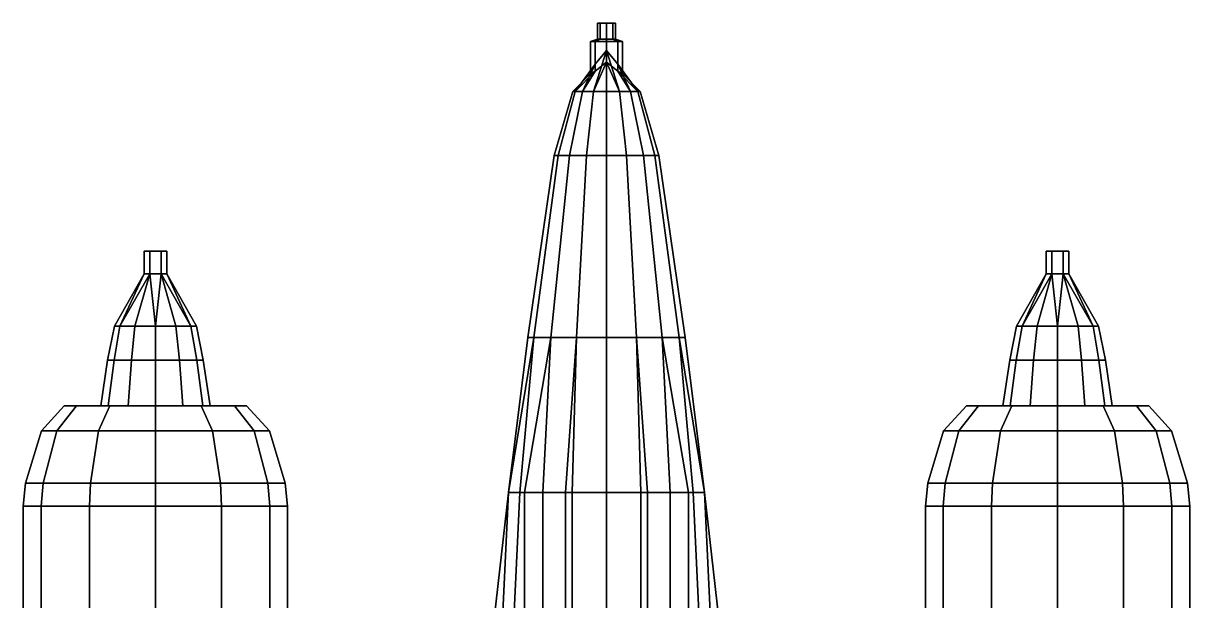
# Model space of a CAD drawing. Header units: millimetres. Extents: x -7.8 to 7.8, y -5.7 to 17.
# Drawn here: x -2.56 to 2.56, y 3.13 to 5.67 of the extents above; entities that cross this region are included whole.
import ezdxf

# ---------------------------------------------------------------- set-up
doc = ezdxf.new("R2010")
doc.units = ezdxf.units.MM
doc.layers.add('wing', color=5, linetype='Continuous')
doc.layers.add('wing2', color=1, linetype='Continuous')

msp = doc.modelspace()

# ---------------------------------------------------------------- linework, layer by layer
for points in [[(-0.0282842712474619, 5.67, -0.03171572875253809), (-0.04, 5.67, -0.05999999999999999), (-0.04, 5.600000000000001, -0.05999999999999999), (-0.0282842712474619, 5.600000000000001, -0.03171572875253809)], [(-0.04, 5.67, -0.05999999999999999), (-0.0282842712474619, 5.67, -0.0882842712474619), (-0.0282842712474619, 5.600000000000001, -0.0882842712474619), (-0.04, 5.600000000000001, -0.05999999999999999)], [(2.449212707644755e-18, 5.67, -0.02), (-0.0282842712474619, 5.67, -0.03171572875253809), (-0.0282842712474619, 5.600000000000001, -0.03171572875253809), (2.449212707644755e-18, 5.600000000000001, -0.02)], [(-0.0282842712474619, 5.67, -0.0882842712474619), (-7.347638122934263e-18, 5.67, -0.1), (-7.347638122934263e-18, 5.600000000000001, -0.1), (-0.0282842712474619, 5.600000000000001, -0.0882842712474619)], [(0.0282842712474619, 5.67, -0.0317157287525381), (2.449212707644755e-18, 5.67, -0.02), (2.449212707644755e-18, 5.600000000000001, -0.02), (0.0282842712474619, 5.600000000000001, -0.0317157287525381)], [(-7.347638122934263e-18, 5.67, -0.1), (0.02828427124746189, 5.67, -0.08828427124746191), (0.02828427124746189, 5.600000000000001, -0.08828427124746191), (-7.347638122934263e-18, 5.600000000000001, -0.1)], [(0.04, 5.67, -0.06), (0.0282842712474619, 5.67, -0.0317157287525381), (0.0282842712474619, 5.600000000000001, -0.0317157287525381), (0.04, 5.600000000000001, -0.06)], [(0.02828427124746189, 5.67, -0.08828427124746191), (0.04, 5.67, -0.06), (0.04, 5.600000000000001, -0.06), (0.02828427124746189, 5.600000000000001, -0.08828427124746191)], [(-0.0282842712474619, 5.599999999999998, -0.03171572875253809), (-0.04, 5.599999999999998, -0.05999999999999998), (-0.07, 5.589999999999998, -0.05999999999999998), (-0.04949747468305832, 5.589999999999998, -0.01050252531694165)], [(-0.04, 5.599999999999998, -0.05999999999999998), (-0.0282842712474619, 5.599999999999998, -0.08828427124746188), (-0.04949747468305834, 5.589999999999998, -0.1094974746830583), (-0.07, 5.589999999999998, -0.05999999999999998)], [(-0.04949747468305832, 5.59, -0.01050252531694166), (-0.07, 5.59, -0.05999999999999999), (-0.07, 5.45, -0.05999999999999999), (-0.04949747468305832, 5.49, -0.01050252531694166)], [(-0.07, 5.59, -0.05999999999999999), (-0.04949747468305834, 5.59, -0.1094974746830583), (-0.04949747468305834, 5.46, -0.1094974746830583), (-0.07, 5.45, -0.05999999999999999)], [(2.449212707644755e-18, 5.599999999999998, -0.01999999999999999), (-0.0282842712474619, 5.599999999999998, -0.03171572875253809), (-0.04949747468305832, 5.589999999999998, -0.01050252531694165), (4.286122238378321e-18, 5.589999999999998, 0.01000000000000001)], [(-0.0282842712474619, 5.599999999999998, -0.08828427124746188), (-7.347638122934263e-18, 5.599999999999998, -0.09999999999999999), (-1.285836671513496e-17, 5.589999999999998, -0.13), (-0.04949747468305834, 5.589999999999998, -0.1094974746830583)], [(4.286122238378321e-18, 5.59, 0.01000000000000001), (-0.04949747468305832, 5.59, -0.01050252531694166), (-0.04949747468305832, 5.49, -0.01050252531694166), (4.286122238378321e-18, 5.55, 0.01000000000000001)], [(-0.04949747468305834, 5.59, -0.1094974746830583), (-1.285836671513496e-17, 5.59, -0.13), (-1.285836671513496e-17, 5.5, -0.13), (-0.04949747468305834, 5.46, -0.1094974746830583)], [(0.0282842712474619, 5.599999999999998, -0.03171572875253809), (2.449212707644755e-18, 5.599999999999998, -0.01999999999999999), (4.286122238378321e-18, 5.589999999999998, 0.01000000000000001), (0.04949747468305833, 5.589999999999998, -0.01050252531694165)], [(-7.347638122934263e-18, 5.599999999999998, -0.09999999999999999), (0.02828427124746189, 5.599999999999998, -0.0882842712474619), (0.04949747468305832, 5.589999999999998, -0.1094974746830583), (-1.285836671513496e-17, 5.589999999999998, -0.13)], [(0.04949747468305833, 5.59, -0.01050252531694167), (4.286122238378321e-18, 5.59, 0.01000000000000001), (4.286122238378321e-18, 5.55, 0.01000000000000001), (0.04949747468305833, 5.49, -0.01050252531694167)], [(-1.285836671513496e-17, 5.59, -0.13), (0.04949747468305832, 5.59, -0.1094974746830583), (0.04949747468305832, 5.46, -0.1094974746830583), (-1.285836671513496e-17, 5.5, -0.13)], [(0.04, 5.599999999999998, -0.05999999999999999), (0.0282842712474619, 5.599999999999998, -0.03171572875253809), (0.04949747468305833, 5.589999999999998, -0.01050252531694165), (0.07, 5.589999999999998, -0.05999999999999999)], [(0.02828427124746189, 5.599999999999998, -0.0882842712474619), (0.04, 5.599999999999998, -0.05999999999999999), (0.07, 5.589999999999998, -0.05999999999999999), (0.04949747468305832, 5.589999999999998, -0.1094974746830583)], [(0.07, 5.59, -0.06), (0.04949747468305833, 5.59, -0.01050252531694167), (0.04949747468305833, 5.49, -0.01050252531694167), (0.07, 5.45, -0.06)], [(0.04949747468305832, 5.59, -0.1094974746830583), (0.07, 5.59, -0.06), (0.07, 5.45, -0.06), (0.04949747468305832, 5.46, -0.1094974746830583)], [(-0.1048992909890244, 5.370000000000001, 0.1348), (-0.05677108719136099, 5.370000000000001, 0.1735), (0, 5.55, 0.01000000000000001), (-0.04949747468305832, 5.49, -0.01050252531694165)], [(-0.05677108719136099, 5.370000000000001, 0.1735), (9.860761315262648e-32, 5.370000000000001, 0.1928500000000001), (6.938893903907228e-18, 5.55, 0.01000000000000001), (0, 5.55, 0.01000000000000001)], [(9.860761315262648e-32, 5.370000000000001, 0.1928500000000001), (0.05677108719136099, 5.370000000000001, 0.1735), (0, 5.55, 0.01000000000000001), (6.938893903907228e-18, 5.55, 0.01000000000000001)], [(0.05677108719136099, 5.370000000000001, 0.1735), (0.1048992909890244, 5.370000000000001, 0.1348), (0.04949747468305835, 5.49, -0.01050252531694162), (0, 5.55, 0.01000000000000001)], [(-0.1483499999999991, 5.370000000000001, -0.01999999999999999), (-0.1370575286480489, 5.370000000000001, 0.07030000000000004), (-0.04949747468305832, 5.49, -0.01050252531694165), (-0.07, 5.45, -0.05999999999999999)], [(-0.1370575286480489, 5.370000000000001, 0.07030000000000004), (-0.1048992909890244, 5.370000000000001, 0.1348), (-0.04949747468305832, 5.49, -0.01050252531694165)], [(-0.05677108719136099, 5.370000000000001, -0.19415), (-0.1048992909890244, 5.370000000000001, -0.15545), (-0.04949747468305835, 5.46, -0.1094974746830583), (-1.387778780781446e-17, 5.5, -0.13)], [(9.860761315262648e-32, 5.370000000000001, -0.20705), (-0.05677108719136099, 5.370000000000001, -0.19415), (-1.387778780781446e-17, 5.5, -0.13), (-1.285836671513496e-17, 5.5, -0.13)], [(0.1048992909890244, 5.370000000000001, -0.15545), (0.05677108719136099, 5.370000000000001, -0.19415), (-1.285836671513496e-17, 5.5, -0.13), (0.04949747468305832, 5.46, -0.1094974746830583)], [(0.05677108719136099, 5.370000000000001, -0.19415), (9.860761315262648e-32, 5.370000000000001, -0.20705), (-1.285836671513496e-17, 5.5, -0.13), (-1.387778780781446e-17, 5.5, -0.13)], [(0.1048992909890244, 5.370000000000001, 0.1348), (0.1370575286480489, 5.370000000000001, 0.07030000000000004), (0.04949747468305832, 5.49, -0.01050252531694168), (0.04949747468305835, 5.49, -0.01050252531694162)], [(0.1370575286480489, 5.370000000000001, 0.07030000000000004), (0.1483499999999991, 5.370000000000001, -0.01999999999999999), (0.07, 5.45, -0.06), (0.04949747468305832, 5.49, -0.01050252531694168)], [(-0.1370575286480489, 5.370000000000001, -0.1038499999999999), (-0.1483499999999991, 5.370000000000001, -0.01999999999999999), (-0.07, 5.45, -0.05999999999999999), (-0.04949747468305835, 5.46, -0.1094974746830583)], [(-0.1048992909890244, 5.370000000000001, -0.15545), (-0.1370575286480489, 5.370000000000001, -0.1038499999999999), (-0.04949747468305835, 5.46, -0.1094974746830583)], [(0.1483499999999991, 5.370000000000001, -0.01999999999999999), (0.1370575286480489, 5.370000000000001, -0.1038499999999999), (0.04949747468305832, 5.46, -0.1094974746830583), (0.07, 5.45, -0.06)], [(0.1370575286480489, 5.370000000000001, -0.1038499999999999), (0.1048992909890244, 5.370000000000001, -0.15545), (0.04949747468305832, 5.46, -0.1094974746830583)], [(-0.1370575286480489, 5.369999999999999, 0.07030000000000004), (-0.1483499999999991, 5.369999999999999, -0.01999999999999999), (-0.2299999999999986, 5.089999999999998, -0.009999999999999953), (-0.2124922924775952, 5.089999999999998, 0.1300000000000001)], [(-0.1483499999999991, 5.369999999999999, -0.01999999999999999), (-0.1370575286480489, 5.369999999999999, -0.1038499999999999), (-0.2124922924775952, 5.089999999999998, -0.14), (-0.2299999999999986, 5.089999999999998, -0.009999999999999953)], [(-0.1370575286480489, 5.369999999999999, -0.1038499999999999), (-0.1048992909890244, 5.369999999999999, -0.15545), (-0.162634559672906, 5.089999999999998, -0.22), (-0.2124922924775952, 5.089999999999998, -0.14)], [(-0.1048992909890244, 5.369999999999999, 0.1348), (-0.1370575286480489, 5.369999999999999, 0.07030000000000004), (-0.2124922924775952, 5.089999999999998, 0.1300000000000001), (-0.162634559672906, 5.089999999999998, 0.23)], [(-0.1048992909890244, 5.369999999999999, -0.15545), (-0.05677108719136099, 5.369999999999999, -0.19415), (-0.08801718944397052, 5.089999999999998, -0.28), (-0.162634559672906, 5.089999999999998, -0.22)], [(-0.05677108719136099, 5.369999999999999, 0.1735), (-0.1048992909890244, 5.369999999999999, 0.1348), (-0.162634559672906, 5.089999999999998, 0.23), (-0.08801718944397052, 5.089999999999998, 0.2900000000000001)], [(-0.05677108719136099, 5.369999999999999, -0.19415), (0, 5.369999999999999, -0.20705), (0, 5.089999999999998, -0.3), (-0.08801718944397052, 5.089999999999998, -0.28)], [(0, 5.369999999999999, 0.1928500000000001), (-0.05677108719136099, 5.369999999999999, 0.1735), (-0.08801718944397052, 5.089999999999998, 0.2900000000000001), (0, 5.089999999999998, 0.3200000000000001)], [(0, 5.369999999999999, -0.20705), (0.05677108719136099, 5.369999999999999, -0.19415), (0.08801718944397052, 5.089999999999998, -0.28), (0, 5.089999999999998, -0.3)], [(0.05677108719136099, 5.369999999999999, 0.1735), (0, 5.369999999999999, 0.1928500000000001), (0, 5.089999999999998, 0.3200000000000001), (0.08801718944397052, 5.089999999999998, 0.2900000000000001)], [(0.05677108719136099, 5.369999999999999, -0.19415), (0.1048992909890244, 5.369999999999999, -0.15545), (0.162634559672906, 5.089999999999998, -0.22), (0.08801718944397052, 5.089999999999998, -0.28)], [(0.1048992909890244, 5.369999999999999, 0.1348), (0.05677108719136099, 5.369999999999999, 0.1735), (0.08801718944397052, 5.089999999999998, 0.2900000000000001), (0.162634559672906, 5.089999999999998, 0.23)], [(0.1048992909890244, 5.369999999999999, -0.15545), (0.1370575286480489, 5.369999999999999, -0.1038499999999999), (0.2124922924775952, 5.089999999999998, -0.14), (0.162634559672906, 5.089999999999998, -0.22)], [(0.1370575286480489, 5.369999999999999, 0.07030000000000004), (0.1048992909890244, 5.369999999999999, 0.1348), (0.162634559672906, 5.089999999999998, 0.23), (0.2124922924775952, 5.089999999999998, 0.1300000000000001)], [(0.1483499999999991, 5.369999999999999, -0.01999999999999999), (0.1370575286480489, 5.369999999999999, 0.07030000000000004), (0.2124922924775952, 5.089999999999998, 0.1300000000000001), (0.2299999999999986, 5.089999999999998, -0.009999999999999953)], [(0.1370575286480489, 5.369999999999999, -0.1038499999999999), (0.1483499999999991, 5.369999999999999, -0.01999999999999999), (0.2299999999999986, 5.089999999999998, -0.009999999999999953), (0.2124922924775952, 5.089999999999998, -0.14)], [(-0.2124922924775952, 5.089999999999998, 0.1300000000000001), (-0.2299999999999986, 5.089999999999998, -0.009999999999999953), (-0.344999999999998, 4.289999999999997, 0.01000000000000006), (-0.3187384387163927, 4.289999999999997, 0.2200000000000001)], [(-0.2299999999999986, 5.089999999999998, -0.009999999999999953), (-0.2124922924775952, 5.089999999999998, -0.14), (-0.3187384387163927, 4.289999999999997, -0.1849999999999999), (-0.344999999999998, 4.289999999999997, 0.01000000000000006)], [(-0.162634559672906, 5.089999999999998, 0.23), (-0.2124922924775952, 5.089999999999998, 0.1300000000000001), (-0.3187384387163927, 4.289999999999997, 0.2200000000000001), (-0.2439518395093589, 4.289999999999997, 0.3700000000000001)], [(-0.2124922924775952, 5.089999999999998, -0.14), (-0.162634559672906, 5.089999999999998, -0.22), (-0.2439518395093589, 4.289999999999997, -0.305), (-0.3187384387163927, 4.289999999999997, -0.1849999999999999)], [(-0.08801718944397052, 5.089999999999998, 0.2900000000000001), (-0.162634559672906, 5.089999999999998, 0.23), (-0.2439518395093589, 4.289999999999997, 0.3700000000000001), (-0.1320257841659558, 4.289999999999997, 0.4600000000000002)], [(-0.162634559672906, 5.089999999999998, -0.22), (-0.08801718944397052, 5.089999999999998, -0.28), (-0.1320257841659558, 4.289999999999997, -0.395), (-0.2439518395093589, 4.289999999999997, -0.305)], [(0, 5.089999999999998, 0.3200000000000001), (-0.08801718944397052, 5.089999999999998, 0.2900000000000001), (-0.1320257841659558, 4.289999999999997, 0.4600000000000002), (0, 4.289999999999997, 0.5050000000000002)], [(-0.08801718944397052, 5.089999999999998, -0.28), (0, 5.089999999999998, -0.3), (0, 4.289999999999997, -0.425), (-0.1320257841659558, 4.289999999999997, -0.395)], [(0.08801718944397052, 5.089999999999998, 0.2900000000000001), (0, 5.089999999999998, 0.3200000000000001), (0, 4.289999999999997, 0.5050000000000002), (0.1320257841659558, 4.289999999999997, 0.4600000000000002)], [(0, 5.089999999999998, -0.3), (0.08801718944397052, 5.089999999999998, -0.28), (0.1320257841659558, 4.289999999999997, -0.395), (0, 4.289999999999997, -0.425)], [(0.162634559672906, 5.089999999999998, 0.23), (0.08801718944397052, 5.089999999999998, 0.2900000000000001), (0.1320257841659558, 4.289999999999997, 0.4600000000000002), (0.2439518395093589, 4.289999999999997, 0.3700000000000001)], [(0.08801718944397052, 5.089999999999998, -0.28), (0.162634559672906, 5.089999999999998, -0.22), (0.2439518395093589, 4.289999999999997, -0.305), (0.1320257841659558, 4.289999999999997, -0.395)], [(0.2124922924775952, 5.089999999999998, 0.1300000000000001), (0.162634559672906, 5.089999999999998, 0.23), (0.2439518395093589, 4.289999999999997, 0.3700000000000001), (0.3187384387163927, 4.289999999999997, 0.2200000000000001)], [(0.162634559672906, 5.089999999999998, -0.22), (0.2124922924775952, 5.089999999999998, -0.14), (0.3187384387163927, 4.289999999999997, -0.1849999999999999), (0.2439518395093589, 4.289999999999997, -0.305)], [(0.2299999999999986, 5.089999999999998, -0.009999999999999953), (0.2124922924775952, 5.089999999999998, 0.1300000000000001), (0.3187384387163927, 4.289999999999997, 0.2200000000000001), (0.344999999999998, 4.289999999999997, 0.01000000000000006)], [(0.2124922924775952, 5.089999999999998, -0.14), (0.2299999999999986, 5.089999999999998, -0.009999999999999953), (0.344999999999998, 4.289999999999997, 0.01000000000000006), (0.3187384387163927, 4.289999999999997, -0.1849999999999999)], [(-0.3187384387163927, 4.289999999999997, 0.2200000000000001), (-0.344999999999998, 4.289999999999997, 0.01000000000000006), (-0.4299999999999979, 3.610000000000001, 0.1000000000000001), (-0.379999999999999, 3.610000000000001, 0.3100000000000001)], [(-0.344999999999998, 4.289999999999997, 0.01000000000000006), (-0.3187384387163927, 4.289999999999997, -0.1849999999999999), (-0.4299999999999979, 3.610000000000001, -0.21), (-0.4299999999999979, 3.610000000000001, 0.1000000000000001)], [(-0.3187384387163927, 4.289999999999997, -0.1849999999999999), (-0.2439518395093589, 4.289999999999997, -0.305), (-0.3599999999999994, 3.610000000000001, -0.4299999999999999), (-0.4299999999999979, 3.610000000000001, -0.21)], [(-0.2439518395093589, 4.289999999999997, 0.3700000000000001), (-0.3187384387163927, 4.289999999999997, 0.2200000000000001), (-0.379999999999999, 3.610000000000001, 0.3100000000000001), (-0.2799999999999994, 3.610000000000001, 0.48)], [(-0.2439518395093589, 4.289999999999997, -0.305), (-0.1320257841659558, 4.289999999999997, -0.395), (-0.1799999999999979, 3.610000000000001, -0.53), (-0.3599999999999994, 3.610000000000001, -0.4299999999999999)], [(-0.1320257841659558, 4.289999999999997, 0.4600000000000002), (-0.2439518395093589, 4.289999999999997, 0.3700000000000001), (-0.2799999999999994, 3.610000000000001, 0.48), (-0.1499999999999986, 3.610000000000001, 0.55)], [(-0.1320257841659558, 4.289999999999997, -0.395), (0, 4.289999999999997, -0.425), (1.77635683940025e-15, 3.610000000000001, -0.56), (-0.1799999999999979, 3.610000000000001, -0.53)], [(0, 4.289999999999997, 0.5050000000000002), (-0.1320257841659558, 4.289999999999997, 0.4600000000000002), (-0.1499999999999986, 3.610000000000001, 0.55), (1.77635683940025e-15, 3.610000000000001, 0.5700000000000001)], [(0.1320257841659558, 4.289999999999997, 0.4600000000000002), (0, 4.289999999999997, 0.5050000000000002), (1.77635683940025e-15, 3.610000000000001, 0.5700000000000001), (0.1500000000000022, 3.610000000000001, 0.55)], [(0, 4.289999999999997, -0.425), (0.1320257841659558, 4.289999999999997, -0.395), (0.1800000000000015, 3.610000000000001, -0.53), (1.77635683940025e-15, 3.610000000000001, -0.56)], [(0.2439518395093589, 4.289999999999997, 0.3700000000000001), (0.1320257841659558, 4.289999999999997, 0.4600000000000002), (0.1500000000000022, 3.610000000000001, 0.55), (0.280000000000003, 3.610000000000001, 0.48)], [(0.1320257841659558, 4.289999999999997, -0.395), (0.2439518395093589, 4.289999999999997, -0.305), (0.360000000000003, 3.610000000000001, -0.4299999999999999), (0.1800000000000015, 3.610000000000001, -0.53)], [(0.3187384387163927, 4.289999999999997, 0.2200000000000001), (0.2439518395093589, 4.289999999999997, 0.3700000000000001), (0.280000000000003, 3.610000000000001, 0.48), (0.3800000000000026, 3.610000000000001, 0.3100000000000001)], [(0.2439518395093589, 4.289999999999997, -0.305), (0.3187384387163927, 4.289999999999997, -0.1849999999999999), (0.4300000000000015, 3.610000000000001, -0.21), (0.360000000000003, 3.610000000000001, -0.4299999999999999)], [(0.344999999999998, 4.289999999999997, 0.01000000000000006), (0.3187384387163927, 4.289999999999997, 0.2200000000000001), (0.3800000000000026, 3.610000000000001, 0.3100000000000001), (0.4300000000000015, 3.610000000000001, 0.1000000000000001)], [(0.3187384387163927, 4.289999999999997, -0.1849999999999999), (0.344999999999998, 4.289999999999997, 0.01000000000000006), (0.4300000000000015, 3.610000000000001, 0.1000000000000001), (0.4300000000000015, 3.610000000000001, -0.21)], [(-0.5, 2.990000000000002, 0.08000000000000007), (-0.4100000000000001, 2.990000000000002, 0.4499999999999998), (-0.379999999999999, 3.610000000000001, 0.3100000000000001), (-0.4299999999999979, 3.610000000000001, 0.1000000000000001)], [(-0.4600000000000009, 2.990000000000002, -0.43), (-0.5, 2.990000000000002, 0.08000000000000007), (-0.4299999999999979, 3.610000000000001, 0.1000000000000001), (-0.4299999999999979, 3.610000000000001, -0.21)], [(-0.3600000000000012, 2.990000000000002, -0.5500000000000002), (-0.4600000000000009, 2.990000000000002, -0.43), (-0.4299999999999979, 3.610000000000001, -0.21), (-0.3599999999999994, 3.610000000000001, -0.4299999999999999)], [(-0.4100000000000001, 2.990000000000002, 0.4499999999999998), (-0.2800000000000011, 2.990000000000002, 0.7000000000000001), (-0.2799999999999994, 3.610000000000001, 0.48), (-0.379999999999999, 3.610000000000001, 0.3100000000000001)], [(-0.1799999999999997, 2.990000000000002, -0.66), (-0.3600000000000012, 2.990000000000002, -0.5500000000000002), (-0.3599999999999994, 3.610000000000001, -0.4299999999999999), (-0.1799999999999979, 3.610000000000001, -0.53)], [(-0.2800000000000011, 2.990000000000002, 0.7000000000000001), (-0.1500000000000004, 2.990000000000002, 0.8200000000000001), (-0.1499999999999986, 3.610000000000001, 0.55), (-0.2799999999999994, 3.610000000000001, 0.48)], [(6.123031769111886e-17, 2.990000000000002, -0.68), (-0.1799999999999997, 2.990000000000002, -0.66), (-0.1799999999999979, 3.610000000000001, -0.53), (1.837587157091369e-15, 3.610000000000001, -0.56)], [(-0.1500000000000004, 2.990000000000002, 0.8200000000000001), (0, 2.990000000000002, 0.86), (1.837587157091369e-15, 3.610000000000001, 0.5700000000000001), (-0.1499999999999986, 3.610000000000001, 0.55)], [(1.837587157091369e-15, 3.610000000000001, -0.56), (0.1800000000000015, 3.610000000000001, -0.53), (0.1799999999999998, 2.990000000000002, -0.66), (6.123031769111886e-17, 2.990000000000002, -0.68)], [(0.1500000000000022, 3.610000000000001, 0.55), (1.837587157091369e-15, 3.610000000000001, 0.5700000000000001), (0, 2.990000000000002, 0.86), (0.1500000000000004, 2.990000000000002, 0.8200000000000001)], [(0.280000000000003, 3.610000000000001, 0.48), (0.1500000000000022, 3.610000000000001, 0.55), (0.1500000000000004, 2.990000000000002, 0.8200000000000001), (0.2800000000000012, 2.990000000000002, 0.7000000000000001)], [(0.1800000000000015, 3.610000000000001, -0.53), (0.360000000000003, 3.610000000000001, -0.4299999999999999), (0.3600000000000013, 2.990000000000002, -0.5500000000000002), (0.1799999999999998, 2.990000000000002, -0.66)], [(0.3800000000000026, 3.610000000000001, 0.3100000000000001), (0.280000000000003, 3.610000000000001, 0.48), (0.2800000000000012, 2.990000000000002, 0.7000000000000001), (0.4100000000000003, 2.990000000000002, 0.4499999999999998)], [(0.360000000000003, 3.610000000000001, -0.4299999999999999), (0.4300000000000015, 3.610000000000001, -0.21), (0.460000000000001, 2.990000000000002, -0.43), (0.3600000000000013, 2.990000000000002, -0.5500000000000002)], [(0.4300000000000015, 3.610000000000001, 0.1000000000000001), (0.3800000000000026, 3.610000000000001, 0.3100000000000001), (0.4100000000000003, 2.990000000000002, 0.4499999999999998), (0.5000000000000001, 2.990000000000002, 0.08000000000000007)], [(0.4300000000000015, 3.610000000000001, -0.21), (0.4300000000000015, 3.610000000000001, 0.1000000000000001), (0.5000000000000001, 2.990000000000002, 0.08000000000000007), (0.460000000000001, 2.990000000000002, -0.43)]]:
    msp.add_3dface(points)
at = {"layer": 'wing'}
for points in [[(1.955, 4.67, -0.1966987298107785), (1.93, 4.67, -0.2400000000000002), (1.93, 4.57, -0.2400000000000002), (1.955, 4.57, -0.1966987298107785)], [(1.93, 4.67, -0.2400000000000002), (1.955, 4.67, -0.2833012701892219), (1.955, 4.57, -0.2833012701892219), (1.93, 4.57, -0.2400000000000002)], [(2.03, 4.67, -0.2400000000000002), (1.93, 4.67, -0.2400000000000002), (1.955, 4.67, -0.1966987298107785), (2.005, 4.67, -0.1966987298107785)], [(2.005, 4.67, -0.2833012701892224), (1.955, 4.67, -0.2833012701892224), (1.93, 4.67, -0.2400000000000002), (2.03, 4.67, -0.2400000000000002)], [(2.005, 4.67, -0.1966987298107785), (1.955, 4.67, -0.1966987298107785), (1.955, 4.57, -0.1966987298107785), (2.005, 4.57, -0.1966987298107785)], [(1.955, 4.67, -0.2833012701892219), (2.005, 4.67, -0.2833012701892224), (2.005, 4.57, -0.2833012701892224), (1.955, 4.57, -0.2833012701892219)], [(2.03, 4.67, -0.2400000000000002), (2.005, 4.67, -0.1966987298107785), (2.005, 4.57, -0.1966987298107785), (2.03, 4.57, -0.2400000000000002)], [(2.005, 4.67, -0.2833012701892224), (2.03, 4.67, -0.2400000000000002), (2.03, 4.57, -0.2400000000000002), (2.005, 4.57, -0.2833012701892224)], [(1.824115427318802, 4.34, -0.3300000000000001), (1.8, 4.34, -0.2400000000000002), (1.93, 4.57, -0.2400000000000002)], [(1.8, 4.34, -0.2400000000000002), (1.824115427318802, 4.34, -0.1500000000000004), (1.955000000000001, 4.57, -0.1966987298107785), (1.93, 4.57, -0.2400000000000002)], [(1.824115427318801, 4.34, -0.1500000000000004), (1.89, 4.34, -0.0841154273188014), (1.955, 4.57, -0.1966987298107785)], [(1.89, 4.34, -0.395884572681199), (1.824115427318801, 4.34, -0.3300000000000001), (1.93, 4.57, -0.2400000000000002), (1.955, 4.57, -0.2833012701892219)], [(1.89, 4.34, -0.0841154273188014), (1.98, 4.34, -0.0600000000000005), (2.005, 4.57, -0.1966987298107785), (1.955, 4.57, -0.1966987298107785)], [(1.98, 4.34, -0.4200000000000004), (1.89, 4.34, -0.395884572681199), (1.955, 4.57, -0.2833012701892219)], [(2.07, 4.34, -0.3958845726811986), (1.98, 4.34, -0.4199999999999995), (1.955, 4.57, -0.2833012701892215), (2.005, 4.57, -0.2833012701892215)], [(1.98, 4.34, -0.0600000000000005), (2.07, 4.34, -0.08411542731880184), (2.005, 4.57, -0.1966987298107785)], [(2.135884572681199, 4.34, -0.3299999999999996), (2.07, 4.34, -0.3958845726811986), (2.005, 4.57, -0.2833012701892215)], [(2.159999999999999, 4.34, -0.2400000000000002), (2.135884572681198, 4.34, -0.3300000000000001), (2.004999999999999, 4.57, -0.2833012701892219), (2.029999999999999, 4.57, -0.2400000000000002)], [(2.07, 4.34, -0.08411542731880184), (2.135884572681198, 4.34, -0.1500000000000008), (2.03, 4.57, -0.2400000000000002), (2.005, 4.57, -0.1966987298107785)], [(2.135884572681198, 4.34, -0.1500000000000004), (2.159999999999999, 4.34, -0.2400000000000002), (2.029999999999999, 4.57, -0.2400000000000002)], [(1.798134665205268, 4.19, -0.3450000000000002), (1.77, 4.19, -0.2400000000000002), (1.8, 4.34, -0.2400000000000002), (1.824115427318801, 4.34, -0.3300000000000001)], [(1.77, 4.19, -0.2400000000000002), (1.798134665205268, 4.19, -0.1350000000000002), (1.824115427318801, 4.34, -0.1500000000000004), (1.8, 4.34, -0.2400000000000002)], [(1.875, 4.19, -0.4218653347947323), (1.798134665205268, 4.19, -0.3450000000000002), (1.824115427318801, 4.34, -0.3300000000000001), (1.89, 4.34, -0.395884572681199)], [(1.798134665205268, 4.19, -0.1350000000000002), (1.875, 4.19, -0.05813466520526811), (1.89, 4.34, -0.0841154273188014), (1.824115427318801, 4.34, -0.1500000000000004)], [(1.98, 4.19, -0.4500000000000002), (1.875, 4.19, -0.4218653347947323), (1.89, 4.34, -0.395884572681199), (1.98, 4.34, -0.4200000000000004)], [(1.875, 4.19, -0.05813466520526811), (1.98, 4.19, -0.03000000000000025), (1.98, 4.34, -0.0600000000000005), (1.89, 4.34, -0.0841154273188014)], [(2.085, 4.19, -0.4218653347947323), (1.98, 4.19, -0.4500000000000002), (1.98, 4.34, -0.4200000000000004), (2.07, 4.34, -0.395884572681199)], [(1.98, 4.19, -0.03000000000000025), (2.085, 4.19, -0.05813466520526811), (2.07, 4.34, -0.0841154273188014), (1.98, 4.34, -0.0600000000000005)], [(2.161865334794732, 4.19, -0.3450000000000002), (2.085, 4.19, -0.4218653347947323), (2.07, 4.34, -0.395884572681199), (2.135884572681199, 4.34, -0.3300000000000001)], [(2.085, 4.19, -0.05813466520526811), (2.161865334794732, 4.19, -0.1350000000000002), (2.135884572681199, 4.34, -0.1500000000000004), (2.07, 4.34, -0.0841154273188014)], [(2.19, 4.19, -0.2400000000000002), (2.161865334794732, 4.19, -0.3450000000000002), (2.135884572681199, 4.34, -0.3300000000000001), (2.16, 4.34, -0.2400000000000002)], [(2.161865334794732, 4.19, -0.1350000000000002), (2.19, 4.19, -0.2400000000000002), (2.16, 4.34, -0.2400000000000002), (2.135884572681199, 4.34, -0.1500000000000004)], [(1.798134665205268, 4.19, -0.1350000000000002), (1.77, 4.19, -0.2400000000000002), (1.74, 3.99, -0.2400000000000002), (1.772153903091735, 3.99, -0.1200000000000001)], [(1.77, 4.19, -0.2400000000000002), (1.798134665205268, 4.19, -0.3450000000000002), (1.772153903091735, 3.99, -0.3599999999999999), (1.74, 3.99, -0.2400000000000002)], [(1.875, 4.19, -0.05813466520526811), (1.798134665205268, 4.19, -0.1350000000000002), (1.772153903091735, 3.99, -0.1200000000000001), (1.86, 3.99, -0.03215390309173483)], [(1.798134665205268, 4.19, -0.3450000000000002), (1.875, 4.19, -0.4218653347947323), (1.86, 3.99, -0.4478460969082656), (1.772153903091735, 3.99, -0.3599999999999999)], [(1.98, 4.19, -0.03000000000000025), (1.875, 4.19, -0.05813466520526811), (1.86, 3.99, -0.03215390309173483), (1.98, 3.99)], [(1.875, 4.19, -0.4218653347947323), (1.98, 4.19, -0.4500000000000002), (1.98, 3.99, -0.4800000000000004), (1.86, 3.99, -0.4478460969082656)], [(2.085, 4.19, -0.05813466520526811), (1.98, 4.19, -0.03000000000000025), (1.98, 3.99), (2.1, 3.99, -0.03215390309173483)], [(1.98, 4.19, -0.4500000000000002), (2.085, 4.19, -0.4218653347947323), (2.1, 3.99, -0.4478460969082656), (1.98, 3.99, -0.4800000000000004)], [(2.161865334794732, 4.19, -0.1350000000000002), (2.085, 4.19, -0.05813466520526811), (2.1, 3.99, -0.03215390309173483), (2.187846096908265, 3.99, -0.1200000000000001)], [(2.085, 4.19, -0.4218653347947323), (2.161865334794732, 4.19, -0.3450000000000002), (2.187846096908265, 3.99, -0.3600000000000003), (2.1, 3.99, -0.4478460969082656)], [(2.19, 4.19, -0.2400000000000002), (2.161865334794732, 4.19, -0.1350000000000002), (2.187846096908265, 3.99, -0.1200000000000001), (2.22, 3.99, -0.2400000000000002)], [(2.161865334794732, 4.19, -0.3450000000000002), (2.19, 4.19, -0.2400000000000002), (2.22, 3.99, -0.2400000000000002), (2.187846096908265, 3.99, -0.3600000000000003)], [(1.58, 3.99, -0.2400000000000002), (1.633589838486224, 3.99, -0.4400000000000004), (1.546987298107781, 3.88, -0.4900000000000002), (1.48, 3.88, -0.2400000000000002)], [(1.633589838486224, 3.99, -0.04000000000000048), (1.58, 3.99, -0.2400000000000002), (1.48, 3.88, -0.2400000000000002), (1.546987298107781, 3.88, 0.009999999999999343)], [(1.633589838486224, 3.99, -0.4400000000000004), (1.78, 3.99, -0.586410161513776), (1.73, 3.88, -0.6730127018922198), (1.546987298107781, 3.88, -0.4900000000000002)], [(1.78, 3.99, 0.1064101615137751), (1.633589838486224, 3.99, -0.04000000000000048), (1.546987298107781, 3.88, 0.009999999999999343), (1.73, 3.88, 0.193012701892219)], [(1.74, 3.99, -0.2400000000000002), (1.772153903091735, 3.99, -0.3599999999999999), (1.633589838486226, 3.99, -0.4400000000000008), (1.580000000000001, 3.99, -0.2399999999999998)], [(1.772153903091735, 3.99, -0.1200000000000001), (1.74, 3.99, -0.2400000000000002), (1.580000000000001, 3.99, -0.2399999999999998), (1.633589838486225, 3.99, -0.04000000000000004)], [(1.86, 3.99, -0.03215390309173483), (1.772153903091735, 3.99, -0.1200000000000001), (1.633589838486224, 3.99, -0.04000000000000092), (1.78, 3.99, 0.1064101615137751)], [(1.772153903091735, 3.99, -0.3600000000000003), (1.86, 3.99, -0.4478460969082656), (1.78, 3.99, -0.5864101615137756), (1.633589838486225, 3.99, -0.4400000000000004)], [(1.78, 3.99, -0.586410161513776), (1.98, 3.99, -0.6400000000000006), (1.98, 3.88, -0.7400000000000002), (1.73, 3.88, -0.6730127018922198)], [(1.98, 3.99, 0.1599999999999997), (1.78, 3.99, 0.1064101615137751), (1.73, 3.88, 0.193012701892219), (1.98, 3.88, 0.2599999999999998)], [(1.98, 3.99), (1.86, 3.99, -0.03215390309173483), (1.78, 3.99, 0.1064101615137751), (1.98, 3.99, 0.1599999999999997)], [(1.86, 3.99, -0.4478460969082656), (1.98, 3.99, -0.4800000000000004), (1.980000000000001, 3.99, -0.6400000000000006), (1.78, 3.99, -0.5864101615137756)], [(1.98, 3.99, -0.6400000000000006), (2.18, 3.99, -0.586410161513776), (2.23, 3.88, -0.6730127018922198), (1.98, 3.88, -0.7400000000000002)], [(2.18, 3.99, 0.1064101615137751), (1.98, 3.99, 0.1599999999999997), (1.98, 3.88, 0.2599999999999998), (2.23, 3.88, 0.1930127018922185)], [(1.98, 3.99, -0.4799999999999995), (2.1, 3.99, -0.4478460969082652), (2.18, 3.99, -0.5864101615137756), (1.98, 3.99, -0.6399999999999997)], [(2.1, 3.99, -0.03215390309173527), (1.98, 3.99), (1.979999999999999, 3.99, 0.1599999999999997), (2.18, 3.99, 0.1064101615137747)], [(2.1, 3.99, -0.4478460969082652), (2.187846096908265, 3.99, -0.3600000000000003), (2.326410161513776, 3.99, -0.4399999999999995), (2.18, 3.99, -0.5864101615137756)], [(2.187846096908265, 3.99, -0.1200000000000006), (2.1, 3.99, -0.03215390309173527), (2.18, 3.99, 0.1064101615137747), (2.326410161513776, 3.99, -0.04000000000000048)], [(2.18, 3.99, -0.586410161513776), (2.326410161513775, 3.99, -0.4400000000000004), (2.413012701892219, 3.88, -0.4900000000000007), (2.23, 3.88, -0.6730127018922198)], [(2.326410161513775, 3.99, -0.04000000000000092), (2.18, 3.99, 0.1064101615137751), (2.23, 3.88, 0.1930127018922185), (2.413012701892219, 3.88, 0.009999999999999343)], [(2.22, 3.99, -0.2400000000000002), (2.187846096908265, 3.99, -0.1200000000000006), (2.326410161513774, 3.99, -0.04000000000000004), (2.379999999999999, 3.99, -0.2400000000000002)], [(2.187846096908264, 3.99, -0.3600000000000003), (2.22, 3.99, -0.2400000000000002), (2.379999999999999, 3.99, -0.2400000000000002), (2.326410161513775, 3.99, -0.4400000000000004)], [(2.326410161513775, 3.99, -0.4400000000000004), (2.38, 3.99, -0.2400000000000007), (2.48, 3.88, -0.2400000000000007), (2.413012701892219, 3.88, -0.4900000000000007)], [(2.38, 3.99, -0.2400000000000007), (2.326410161513775, 3.99, -0.04000000000000092), (2.413012701892219, 3.88, 0.009999999999999343), (2.48, 3.88, -0.2400000000000007)], [(1.48636551984287, 3.65, -0.5250000000000001), (1.41, 3.65, -0.2400000000000003), (1.48, 3.88, -0.2400000000000003), (1.546987298107781, 3.88, -0.4900000000000002)], [(1.41, 3.65, -0.2400000000000003), (1.48636551984287, 3.65, 0.0449999999999996), (1.546987298107781, 3.88, 0.009999999999999676), (1.48, 3.88, -0.2400000000000003)], [(1.695, 3.65, -0.7336344801571301), (1.48636551984287, 3.65, -0.5250000000000001), (1.546987298107781, 3.88, -0.4900000000000002), (1.73, 3.88, -0.6730127018922194)], [(1.48636551984287, 3.65, 0.0449999999999996), (1.695, 3.65, 0.2536344801571299), (1.73, 3.88, 0.1930127018922192), (1.546987298107781, 3.88, 0.009999999999999676)], [(1.98, 3.65, -0.8099999999999999), (1.695, 3.65, -0.7336344801571301), (1.73, 3.88, -0.6730127018922194), (1.98, 3.88, -0.74)], [(1.695, 3.65, 0.2536344801571299), (1.98, 3.65, 0.33), (1.98, 3.88, 0.26), (1.73, 3.88, 0.1930127018922192)], [(2.265, 3.65, -0.73363448015713), (1.98, 3.65, -0.8099999999999999), (1.98, 3.88, -0.74), (2.23, 3.88, -0.6730127018922193)], [(1.98, 3.65, 0.33), (2.265, 3.65, 0.25363448015713), (2.23, 3.88, 0.1930127018922193), (1.98, 3.88, 0.26)], [(2.47363448015713, 3.65, -0.5249999999999999), (2.265, 3.65, -0.73363448015713), (2.23, 3.88, -0.6730127018922193), (2.413012701892219, 3.88, -0.4899999999999999)], [(2.265, 3.65, 0.25363448015713), (2.47363448015713, 3.65, 0.04499999999999982), (2.413012701892219, 3.88, 0.009999999999999898), (2.23, 3.88, 0.1930127018922193)], [(2.55, 3.65, -0.24), (2.47363448015713, 3.65, -0.5249999999999999), (2.413012701892219, 3.88, -0.4899999999999999), (2.48, 3.88, -0.24)], [(2.47363448015713, 3.65, 0.04499999999999982), (2.55, 3.65, -0.24), (2.48, 3.88, -0.24), (2.413012701892219, 3.88, 0.009999999999999898)], [(1.48636551984287, 3.65, 0.04500000000000026), (1.41, 3.65, -0.2399999999999997), (1.4, 3.55, -0.2399999999999997), (1.477705265805026, 3.55, 0.05000000000000016)], [(1.41, 3.65, -0.2399999999999997), (1.48636551984287, 3.65, -0.5249999999999996), (1.477705265805026, 3.55, -0.5299999999999996), (1.4, 3.55, -0.2399999999999997)], [(1.695, 3.65, 0.2536344801571301), (1.48636551984287, 3.65, 0.04500000000000026), (1.477705265805026, 3.55, 0.05000000000000016), (1.69, 3.55, 0.2622947341949745)], [(1.48636551984287, 3.65, -0.5249999999999996), (1.695, 3.65, -0.7336344801571298), (1.69, 3.55, -0.7422947341949743), (1.477705265805026, 3.55, -0.5299999999999996)], [(1.98, 3.65, 0.33), (1.695, 3.65, 0.2536344801571301), (1.69, 3.55, 0.2622947341949745), (1.98, 3.55, 0.34)], [(1.695, 3.65, -0.7336344801571298), (1.98, 3.65, -0.8099999999999999), (1.98, 3.55, -0.82), (1.69, 3.55, -0.7422947341949743)], [(2.265, 3.65, 0.25363448015713), (1.98, 3.65, 0.33), (1.98, 3.55, 0.34), (2.27, 3.55, 0.2622947341949744)], [(1.98, 3.65, -0.8099999999999999), (2.265, 3.65, -0.73363448015713), (2.27, 3.55, -0.7422947341949744), (1.98, 3.55, -0.82)], [(2.47363448015713, 3.65, 0.04499999999999993), (2.265, 3.65, 0.25363448015713), (2.27, 3.55, 0.2622947341949744), (2.482294734194974, 3.55, 0.04999999999999993)], [(2.265, 3.65, -0.73363448015713), (2.47363448015713, 3.65, -0.5249999999999998), (2.482294734194975, 3.55, -0.5299999999999998), (2.27, 3.55, -0.7422947341949744)], [(2.55, 3.65, -0.24), (2.47363448015713, 3.65, 0.04499999999999993), (2.482294734194974, 3.55, 0.04999999999999993), (2.56, 3.55, -0.24)], [(2.47363448015713, 3.65, -0.5249999999999998), (2.55, 3.65, -0.24), (2.56, 3.55, -0.24), (2.482294734194975, 3.55, -0.5299999999999998)], [(1.477705265805026, 3.55, 0.05000000000000016), (1.4, 3.55, -0.2399999999999997), (1.4, 2.76, -0.2399999999999997), (1.477705265805026, 2.76, 0.05000000000000016)], [(1.4, 3.55, -0.2399999999999997), (1.477705265805025, 3.55, -0.5299999999999996), (1.477705265805025, 2.76, -0.5299999999999996), (1.4, 2.76, -0.2399999999999997)], [(1.69, 3.55, 0.2622947341949745), (1.477705265805026, 3.55, 0.05000000000000016), (1.477705265805026, 2.76, 0.05000000000000016), (1.69, 2.76, 0.2622947341949745)], [(1.477705265805025, 3.55, -0.5299999999999996), (1.69, 3.55, -0.7422947341949743), (1.69, 2.76, -0.7422947341949743), (1.477705265805025, 2.76, -0.5299999999999996)], [(1.98, 3.55, 0.34), (1.69, 3.55, 0.2622947341949745), (1.69, 2.76, 0.2622947341949745), (1.98, 2.76, 0.34)], [(1.69, 3.55, -0.7422947341949743), (1.98, 3.55, -0.82), (1.98, 2.76, -0.82), (1.69, 2.76, -0.7422947341949743)], [(2.27, 3.55, 0.2622947341949744), (1.98, 3.55, 0.34), (1.98, 2.76, 0.34), (2.27, 2.76, 0.2622947341949744)], [(1.98, 3.55, -0.82), (2.27, 3.55, -0.7422947341949744), (2.27, 2.76, -0.7422947341949744), (1.98, 2.76, -0.82)], [(2.482294734194974, 3.55, 0.04999999999999993), (2.27, 3.55, 0.2622947341949744), (2.27, 2.76, 0.2622947341949744), (2.482294734194974, 2.76, 0.04999999999999993)], [(2.27, 3.55, -0.7422947341949744), (2.482294734194975, 3.55, -0.5299999999999998), (2.482294734194975, 2.76, -0.5299999999999998), (2.27, 2.76, -0.7422947341949744)], [(2.56, 3.55, -0.24), (2.482294734194974, 3.55, 0.04999999999999993), (2.482294734194974, 2.76, 0.04999999999999993), (2.56, 2.76, -0.24)], [(2.482294734194975, 3.55, -0.5299999999999998), (2.56, 3.55, -0.24), (2.56, 2.76, -0.24), (2.482294734194975, 2.76, -0.5299999999999998)]]:
    msp.add_3dface(points, dxfattribs=at)
at = {"layer": 'wing2'}
for points in [[(-2.004999999999999, 4.67, -0.2833012701892224), (-1.955000000000002, 4.67, -0.2833012701892224), (-1.930000000000003, 4.67, -0.2400000000000002), (-2.029999999999998, 4.67, -0.2400000000000002)], [(-2.029999999999998, 4.67, -0.2400000000000002), (-1.930000000000003, 4.67, -0.2400000000000002), (-1.955000000000002, 4.67, -0.1966987298107785), (-2.004999999999999, 4.67, -0.1966987298107785)], [(-2.004999999999999, 4.67, -0.2833012701892224), (-2.029999999999998, 4.67, -0.2400000000000002), (-2.029999999999998, 4.57, -0.2400000000000002), (-2.004999999999999, 4.57, -0.2833012701892224)], [(-2.029999999999998, 4.67, -0.2400000000000002), (-2.004999999999999, 4.67, -0.1966987298107785), (-2.004999999999999, 4.57, -0.1966987298107785), (-2.029999999999998, 4.57, -0.2400000000000002)], [(-1.955000000000002, 4.67, -0.2833012701892219), (-2.004999999999999, 4.67, -0.2833012701892224), (-2.004999999999999, 4.57, -0.2833012701892224), (-1.955000000000002, 4.57, -0.2833012701892219)], [(-2.004999999999999, 4.67, -0.1966987298107785), (-1.955000000000002, 4.67, -0.1966987298107785), (-1.955000000000002, 4.57, -0.1966987298107785), (-2.004999999999999, 4.57, -0.1966987298107785)], [(-1.930000000000003, 4.67, -0.2400000000000002), (-1.955000000000002, 4.67, -0.2833012701892219), (-1.955000000000002, 4.57, -0.2833012701892219), (-1.930000000000003, 4.57, -0.2400000000000002)], [(-1.955000000000002, 4.67, -0.1966987298107785), (-1.930000000000003, 4.67, -0.2400000000000002), (-1.930000000000003, 4.57, -0.2400000000000002), (-1.955000000000002, 4.57, -0.1966987298107785)], [(-2.16, 4.34, -0.2400000000000002), (-2.135884572681196, 4.34, -0.3300000000000001), (-2.004999999999999, 4.57, -0.2833012701892219), (-2.029999999999998, 4.57, -0.2400000000000002)], [(-2.135884572681196, 4.34, -0.1500000000000004), (-2.16, 4.34, -0.2400000000000002), (-2.029999999999998, 4.57, -0.2400000000000002)], [(-2.069999999999997, 4.34, -0.08411542731880184), (-2.135884572681196, 4.34, -0.1500000000000008), (-2.029999999999998, 4.57, -0.2400000000000002), (-2.004999999999999, 4.57, -0.1966987298107785)], [(-2.135884572681196, 4.34, -0.3299999999999996), (-2.069999999999997, 4.34, -0.3958845726811986), (-2.004999999999999, 4.57, -0.2833012701892215)], [(-1.98, 4.34, -0.0600000000000005), (-2.069999999999997, 4.34, -0.08411542731880184), (-2.004999999999999, 4.57, -0.1966987298107785)], [(-2.069999999999997, 4.34, -0.3958845726811986), (-1.98, 4.34, -0.4199999999999995), (-1.955000000000002, 4.57, -0.2833012701892215), (-2.004999999999999, 4.57, -0.2833012701892215)], [(-1.889999999999997, 4.34, -0.0841154273188014), (-1.98, 4.34, -0.0600000000000005), (-2.004999999999999, 4.57, -0.1966987298107785), (-1.955000000000002, 4.57, -0.1966987298107785)], [(-1.98, 4.34, -0.4200000000000004), (-1.889999999999997, 4.34, -0.395884572681199), (-1.955000000000002, 4.57, -0.2833012701892219)], [(-1.889999999999997, 4.34, -0.395884572681199), (-1.824115427318798, 4.34, -0.3300000000000001), (-1.930000000000003, 4.57, -0.2400000000000002), (-1.955000000000002, 4.57, -0.2833012701892219)], [(-1.800000000000001, 4.34, -0.2400000000000002), (-1.824115427318805, 4.34, -0.1500000000000004), (-1.955000000000002, 4.57, -0.1966987298107785), (-1.930000000000003, 4.57, -0.2400000000000002)], [(-1.824115427318798, 4.34, -0.1500000000000004), (-1.889999999999997, 4.34, -0.0841154273188014), (-1.955000000000002, 4.57, -0.1966987298107785)], [(-1.824115427318805, 4.34, -0.3300000000000001), (-1.800000000000001, 4.34, -0.2400000000000002), (-1.930000000000003, 4.57, -0.2400000000000002)], [(-2.161865334794729, 4.19, -0.1350000000000002), (-2.190000000000001, 4.19, -0.2400000000000002), (-2.16, 4.34, -0.2400000000000002), (-2.135884572681196, 4.34, -0.1500000000000004)], [(-2.190000000000001, 4.19, -0.2400000000000002), (-2.161865334794729, 4.19, -0.3450000000000002), (-2.135884572681196, 4.34, -0.3300000000000001), (-2.16, 4.34, -0.2400000000000002)], [(-2.084999999999997, 4.19, -0.05813466520526811), (-2.161865334794729, 4.19, -0.1350000000000002), (-2.135884572681196, 4.34, -0.1500000000000004), (-2.069999999999997, 4.34, -0.0841154273188014)], [(-2.161865334794729, 4.19, -0.3450000000000002), (-2.084999999999997, 4.19, -0.4218653347947323), (-2.069999999999997, 4.34, -0.395884572681199), (-2.135884572681196, 4.34, -0.3300000000000001)], [(-1.98, 4.19, -0.03000000000000025), (-2.084999999999997, 4.19, -0.05813466520526811), (-2.069999999999997, 4.34, -0.0841154273188014), (-1.98, 4.34, -0.0600000000000005)], [(-2.084999999999997, 4.19, -0.4218653347947323), (-1.98, 4.19, -0.4500000000000002), (-1.98, 4.34, -0.4200000000000004), (-2.069999999999997, 4.34, -0.395884572681199)], [(-1.875000000000004, 4.19, -0.05813466520526811), (-1.98, 4.19, -0.03000000000000025), (-1.98, 4.34, -0.0600000000000005), (-1.889999999999997, 4.34, -0.0841154273188014)], [(-1.98, 4.19, -0.4500000000000002), (-1.875000000000004, 4.19, -0.4218653347947323), (-1.889999999999997, 4.34, -0.395884572681199), (-1.98, 4.34, -0.4200000000000004)], [(-1.798134665205271, 4.19, -0.1350000000000002), (-1.875000000000004, 4.19, -0.05813466520526811), (-1.889999999999997, 4.34, -0.0841154273188014), (-1.824115427318798, 4.34, -0.1500000000000004)], [(-1.875000000000004, 4.19, -0.4218653347947323), (-1.798134665205271, 4.19, -0.3450000000000002), (-1.824115427318798, 4.34, -0.3300000000000001), (-1.889999999999997, 4.34, -0.395884572681199)], [(-1.77, 4.19, -0.2400000000000002), (-1.798134665205271, 4.19, -0.1350000000000002), (-1.824115427318798, 4.34, -0.1500000000000004), (-1.800000000000001, 4.34, -0.2400000000000002)], [(-1.798134665205271, 4.19, -0.3450000000000002), (-1.77, 4.19, -0.2400000000000002), (-1.800000000000001, 4.34, -0.2400000000000002), (-1.824115427318798, 4.34, -0.3300000000000001)], [(-2.161865334794729, 4.19, -0.3450000000000002), (-2.190000000000001, 4.19, -0.2400000000000002), (-2.220000000000002, 3.99, -0.2400000000000002), (-2.187846096908263, 3.99, -0.3600000000000003)], [(-2.190000000000001, 4.19, -0.2400000000000002), (-2.161865334794729, 4.19, -0.1350000000000002), (-2.187846096908263, 3.99, -0.1200000000000001), (-2.220000000000002, 3.99, -0.2400000000000002)], [(-2.084999999999997, 4.19, -0.4218653347947323), (-2.161865334794729, 4.19, -0.3450000000000002), (-2.187846096908263, 3.99, -0.3600000000000003), (-2.099999999999998, 3.99, -0.4478460969082656)], [(-2.161865334794729, 4.19, -0.1350000000000002), (-2.084999999999997, 4.19, -0.05813466520526811), (-2.099999999999998, 3.99, -0.03215390309173483), (-2.187846096908263, 3.99, -0.1200000000000001)], [(-1.98, 4.19, -0.4500000000000002), (-2.084999999999997, 4.19, -0.4218653347947323), (-2.099999999999998, 3.99, -0.4478460969082656), (-1.98, 3.99, -0.4800000000000004)], [(-2.084999999999997, 4.19, -0.05813466520526811), (-1.98, 4.19, -0.03000000000000025), (-1.98, 3.99), (-2.099999999999998, 3.99, -0.03215390309173483)], [(-1.875000000000004, 4.19, -0.4218653347947323), (-1.98, 4.19, -0.4500000000000002), (-1.98, 3.99, -0.4800000000000004), (-1.860000000000003, 3.99, -0.4478460969082656)], [(-1.98, 4.19, -0.03000000000000025), (-1.875000000000004, 4.19, -0.05813466520526811), (-1.860000000000003, 3.99, -0.03215390309173483), (-1.98, 3.99)], [(-1.798134665205271, 4.19, -0.3450000000000002), (-1.875000000000004, 4.19, -0.4218653347947323), (-1.860000000000003, 3.99, -0.4478460969082656), (-1.772153903091738, 3.99, -0.3599999999999999)], [(-1.875000000000004, 4.19, -0.05813466520526811), (-1.798134665205271, 4.19, -0.1350000000000002), (-1.772153903091738, 3.99, -0.1200000000000001), (-1.860000000000003, 3.99, -0.03215390309173483)], [(-1.77, 4.19, -0.2400000000000002), (-1.798134665205271, 4.19, -0.3450000000000002), (-1.772153903091738, 3.99, -0.3599999999999999), (-1.739999999999998, 3.99, -0.2400000000000002)], [(-1.798134665205271, 4.19, -0.1350000000000002), (-1.77, 4.19, -0.2400000000000002), (-1.739999999999998, 3.99, -0.2400000000000002), (-1.772153903091738, 3.99, -0.1200000000000001)], [(-2.379999999999999, 3.99, -0.2400000000000007), (-2.326410161513774, 3.99, -0.04000000000000092), (-2.413012701892217, 3.88, 0.009999999999999343), (-2.48, 3.88, -0.2400000000000007)], [(-2.326410161513774, 3.99, -0.4400000000000004), (-2.379999999999999, 3.99, -0.2400000000000007), (-2.48, 3.88, -0.2400000000000007), (-2.413012701892217, 3.88, -0.4900000000000007)], [(-2.326410161513774, 3.99, -0.04000000000000092), (-2.179999999999996, 3.99, 0.1064101615137751), (-2.23, 3.88, 0.1930127018922185), (-2.413012701892217, 3.88, 0.009999999999999343)], [(-2.179999999999996, 3.99, -0.586410161513776), (-2.326410161513774, 3.99, -0.4400000000000004), (-2.413012701892217, 3.88, -0.4900000000000007), (-2.23, 3.88, -0.6730127018922198)], [(-2.187846096908263, 3.99, -0.3600000000000003), (-2.220000000000002, 3.99, -0.2400000000000002), (-2.379999999999999, 3.99, -0.2400000000000002), (-2.326410161513774, 3.99, -0.4400000000000004)], [(-2.220000000000002, 3.99, -0.2400000000000002), (-2.187846096908263, 3.99, -0.1200000000000006), (-2.326410161513774, 3.99, -0.04000000000000004), (-2.379999999999999, 3.99, -0.2400000000000002)], [(-2.187846096908263, 3.99, -0.1200000000000006), (-2.099999999999998, 3.99, -0.03215390309173527), (-2.180000000000003, 3.99, 0.1064101615137747), (-2.326410161513774, 3.99, -0.04000000000000048)], [(-2.099999999999998, 3.99, -0.4478460969082652), (-2.187846096908263, 3.99, -0.3600000000000003), (-2.326410161513774, 3.99, -0.4399999999999995), (-2.179999999999996, 3.99, -0.5864101615137756)], [(-1.98, 3.99, -0.6400000000000006), (-2.179999999999996, 3.99, -0.586410161513776), (-2.23, 3.88, -0.6730127018922198), (-1.98, 3.88, -0.7400000000000002)], [(-2.179999999999996, 3.99, 0.1064101615137751), (-1.98, 3.99, 0.1599999999999997), (-1.98, 3.88, 0.2599999999999998), (-2.23, 3.88, 0.1930127018922185)], [(-2.099999999999998, 3.99, -0.03215390309173527), (-1.98, 3.99), (-1.98, 3.99, 0.1599999999999997), (-2.180000000000003, 3.99, 0.1064101615137747)], [(-1.98, 3.99, -0.4799999999999995), (-2.099999999999998, 3.99, -0.4478460969082652), (-2.179999999999996, 3.99, -0.5864101615137756), (-1.98, 3.99, -0.6399999999999997)], [(-1.98, 3.99), (-1.860000000000003, 3.99, -0.03215390309173483), (-1.779999999999998, 3.99, 0.1064101615137751), (-1.98, 3.99, 0.1599999999999997)], [(-1.860000000000003, 3.99, -0.4478460969082656), (-1.98, 3.99, -0.4800000000000004), (-1.98, 3.99, -0.6400000000000006), (-1.779999999999998, 3.99, -0.5864101615137756)], [(-1.779999999999998, 3.99, -0.586410161513776), (-1.98, 3.99, -0.6400000000000006), (-1.98, 3.88, -0.7400000000000002), (-1.73, 3.88, -0.6730127018922198)], [(-1.98, 3.99, 0.1599999999999997), (-1.779999999999998, 3.99, 0.1064101615137751), (-1.73, 3.88, 0.193012701892219), (-1.98, 3.88, 0.2599999999999998)], [(-1.860000000000003, 3.99, -0.03215390309173483), (-1.772153903091738, 3.99, -0.1200000000000001), (-1.633589838486227, 3.99, -0.04000000000000092), (-1.779999999999998, 3.99, 0.1064101615137751)], [(-1.772153903091738, 3.99, -0.3600000000000003), (-1.860000000000003, 3.99, -0.4478460969082656), (-1.779999999999998, 3.99, -0.5864101615137756), (-1.633589838486227, 3.99, -0.4400000000000004)], [(-1.779999999999998, 3.99, 0.1064101615137751), (-1.633589838486227, 3.99, -0.04000000000000048), (-1.546987298107783, 3.88, 0.009999999999999343), (-1.73, 3.88, 0.193012701892219)], [(-1.633589838486227, 3.99, -0.4400000000000004), (-1.779999999999998, 3.99, -0.586410161513776), (-1.73, 3.88, -0.6730127018922198), (-1.546987298107783, 3.88, -0.4900000000000002)], [(-1.772153903091738, 3.99, -0.1200000000000001), (-1.739999999999998, 3.99, -0.2400000000000002), (-1.580000000000002, 3.99, -0.2399999999999998), (-1.633589838486227, 3.99, -0.04000000000000004)], [(-1.739999999999998, 3.99, -0.2400000000000002), (-1.772153903091738, 3.99, -0.3599999999999999), (-1.633589838486227, 3.99, -0.4400000000000008), (-1.580000000000002, 3.99, -0.2399999999999998)], [(-1.633589838486227, 3.99, -0.04000000000000048), (-1.580000000000002, 3.99, -0.2400000000000002), (-1.48, 3.88, -0.2400000000000002), (-1.546987298107783, 3.88, 0.009999999999999343)], [(-1.580000000000002, 3.99, -0.2400000000000002), (-1.633589838486227, 3.99, -0.4400000000000004), (-1.546987298107783, 3.88, -0.4900000000000002), (-1.48, 3.88, -0.2400000000000002)], [(-2.473634480157127, 3.65, 0.04499999999999982), (-2.550000000000001, 3.65, -0.24), (-2.48, 3.88, -0.24), (-2.413012701892217, 3.88, 0.009999999999999898)], [(-2.550000000000001, 3.65, -0.24), (-2.473634480157127, 3.65, -0.5249999999999999), (-2.413012701892217, 3.88, -0.4899999999999999), (-2.48, 3.88, -0.24)], [(-2.264999999999997, 3.65, 0.25363448015713), (-2.473634480157127, 3.65, 0.04499999999999982), (-2.413012701892217, 3.88, 0.009999999999999898), (-2.23, 3.88, 0.1930127018922193)], [(-2.473634480157127, 3.65, -0.5249999999999999), (-2.264999999999997, 3.65, -0.73363448015713), (-2.23, 3.88, -0.6730127018922193), (-2.413012701892217, 3.88, -0.4899999999999999)], [(-2.264999999999997, 3.65, -0.73363448015713), (-1.98, 3.65, -0.8099999999999999), (-1.98, 3.88, -0.74), (-2.23, 3.88, -0.6730127018922193)], [(-1.98, 3.65, 0.33), (-2.264999999999997, 3.65, 0.25363448015713), (-2.23, 3.88, 0.1930127018922193), (-1.98, 3.88, 0.26)], [(-1.98, 3.65, -0.8099999999999999), (-1.694999999999997, 3.65, -0.7336344801571301), (-1.73, 3.88, -0.6730127018922194), (-1.98, 3.88, -0.74)], [(-1.694999999999997, 3.65, 0.2536344801571299), (-1.98, 3.65, 0.33), (-1.98, 3.88, 0.26), (-1.73, 3.88, 0.1930127018922192)], [(-1.486365519842867, 3.65, 0.0449999999999996), (-1.694999999999997, 3.65, 0.2536344801571299), (-1.73, 3.88, 0.1930127018922192), (-1.546987298107783, 3.88, 0.009999999999999676)], [(-1.694999999999997, 3.65, -0.7336344801571301), (-1.486365519842867, 3.65, -0.5250000000000001), (-1.546987298107783, 3.88, -0.4900000000000002), (-1.73, 3.88, -0.6730127018922194)], [(-1.41, 3.65, -0.2400000000000003), (-1.486365519842867, 3.65, 0.0449999999999996), (-1.546987298107783, 3.88, 0.009999999999999676), (-1.48, 3.88, -0.2400000000000003)], [(-1.486365519842867, 3.65, -0.5250000000000001), (-1.41, 3.65, -0.2400000000000003), (-1.48, 3.88, -0.2400000000000003), (-1.546987298107783, 3.88, -0.4900000000000002)], [(-2.473634480157127, 3.65, -0.5249999999999998), (-2.550000000000001, 3.65, -0.24), (-2.559999999999999, 3.55, -0.24), (-2.482294734194976, 3.55, -0.5299999999999998)], [(-2.550000000000001, 3.65, -0.24), (-2.473634480157127, 3.65, 0.04499999999999993), (-2.482294734194976, 3.55, 0.04999999999999993), (-2.559999999999999, 3.55, -0.24)], [(-2.264999999999997, 3.65, -0.73363448015713), (-2.473634480157127, 3.65, -0.5249999999999998), (-2.482294734194976, 3.55, -0.5299999999999998), (-2.27, 3.55, -0.7422947341949744)], [(-2.473634480157127, 3.65, 0.04499999999999993), (-2.264999999999997, 3.65, 0.25363448015713), (-2.27, 3.55, 0.2622947341949744), (-2.482294734194976, 3.55, 0.04999999999999993)], [(-1.98, 3.65, -0.8099999999999999), (-2.264999999999997, 3.65, -0.73363448015713), (-2.27, 3.55, -0.7422947341949744), (-1.98, 3.55, -0.82)], [(-2.264999999999997, 3.65, 0.25363448015713), (-1.98, 3.65, 0.33), (-1.98, 3.55, 0.34), (-2.27, 3.55, 0.2622947341949744)], [(-1.694999999999997, 3.65, -0.7336344801571298), (-1.98, 3.65, -0.8099999999999999), (-1.98, 3.55, -0.82), (-1.690000000000001, 3.55, -0.7422947341949743)], [(-1.98, 3.65, 0.33), (-1.694999999999997, 3.65, 0.2536344801571301), (-1.690000000000001, 3.55, 0.2622947341949745), (-1.98, 3.55, 0.34)], [(-1.694999999999997, 3.65, 0.2536344801571301), (-1.486365519842874, 3.65, 0.04500000000000026), (-1.477705265805024, 3.55, 0.05000000000000016), (-1.690000000000001, 3.55, 0.2622947341949745)], [(-1.486365519842867, 3.65, -0.5249999999999996), (-1.694999999999997, 3.65, -0.7336344801571298), (-1.690000000000001, 3.55, -0.7422947341949743), (-1.477705265805024, 3.55, -0.5299999999999996)], [(-1.41, 3.65, -0.2399999999999997), (-1.486365519842867, 3.65, -0.5249999999999996), (-1.477705265805024, 3.55, -0.5299999999999996), (-1.400000000000002, 3.55, -0.2399999999999997)], [(-1.486365519842874, 3.65, 0.04500000000000026), (-1.41, 3.65, -0.2399999999999997), (-1.400000000000002, 3.55, -0.2399999999999997), (-1.477705265805024, 3.55, 0.05000000000000016)], [(-2.482294734194976, 3.55, -0.5299999999999998), (-2.559999999999999, 3.55, -0.24), (-2.559999999999999, 2.76, -0.24), (-2.482294734194976, 2.76, -0.5299999999999998)], [(-2.559999999999999, 3.55, -0.24), (-2.482294734194976, 3.55, 0.04999999999999993), (-2.482294734194976, 2.76, 0.04999999999999993), (-2.559999999999999, 2.76, -0.24)], [(-2.27, 3.55, -0.7422947341949744), (-2.482294734194976, 3.55, -0.5299999999999998), (-2.482294734194976, 2.76, -0.5299999999999998), (-2.27, 2.76, -0.7422947341949744)], [(-2.482294734194976, 3.55, 0.04999999999999993), (-2.27, 3.55, 0.2622947341949744), (-2.27, 2.76, 0.2622947341949744), (-2.482294734194976, 2.76, 0.04999999999999993)], [(-1.98, 3.55, -0.82), (-2.27, 3.55, -0.7422947341949744), (-2.27, 2.76, -0.7422947341949744), (-1.98, 2.76, -0.82)], [(-2.27, 3.55, 0.2622947341949744), (-1.98, 3.55, 0.34), (-1.98, 2.76, 0.34), (-2.27, 2.76, 0.2622947341949744)], [(-1.690000000000001, 3.55, -0.7422947341949743), (-1.98, 3.55, -0.82), (-1.98, 2.76, -0.82), (-1.690000000000001, 2.76, -0.7422947341949743)], [(-1.98, 3.55, 0.34), (-1.690000000000001, 3.55, 0.2622947341949745), (-1.690000000000001, 2.76, 0.2622947341949745), (-1.98, 2.76, 0.34)], [(-1.690000000000001, 3.55, 0.2622947341949745), (-1.477705265805024, 3.55, 0.05000000000000016), (-1.477705265805024, 2.76, 0.05000000000000016), (-1.690000000000001, 2.76, 0.2622947341949745)], [(-1.477705265805024, 3.55, -0.5299999999999996), (-1.690000000000001, 3.55, -0.7422947341949743), (-1.690000000000001, 2.76, -0.7422947341949743), (-1.477705265805024, 2.76, -0.5299999999999996)], [(-1.400000000000002, 3.55, -0.2399999999999997), (-1.477705265805024, 3.55, -0.5299999999999996), (-1.477705265805024, 2.76, -0.5299999999999996), (-1.400000000000002, 2.76, -0.2399999999999997)], [(-1.477705265805024, 3.55, 0.05000000000000016), (-1.400000000000002, 3.55, -0.2399999999999997), (-1.400000000000002, 2.76, -0.2399999999999997), (-1.477705265805024, 2.76, 0.05000000000000016)]]:
    msp.add_3dface(points, dxfattribs=at)

doc.saveas('drawing.dxf')
